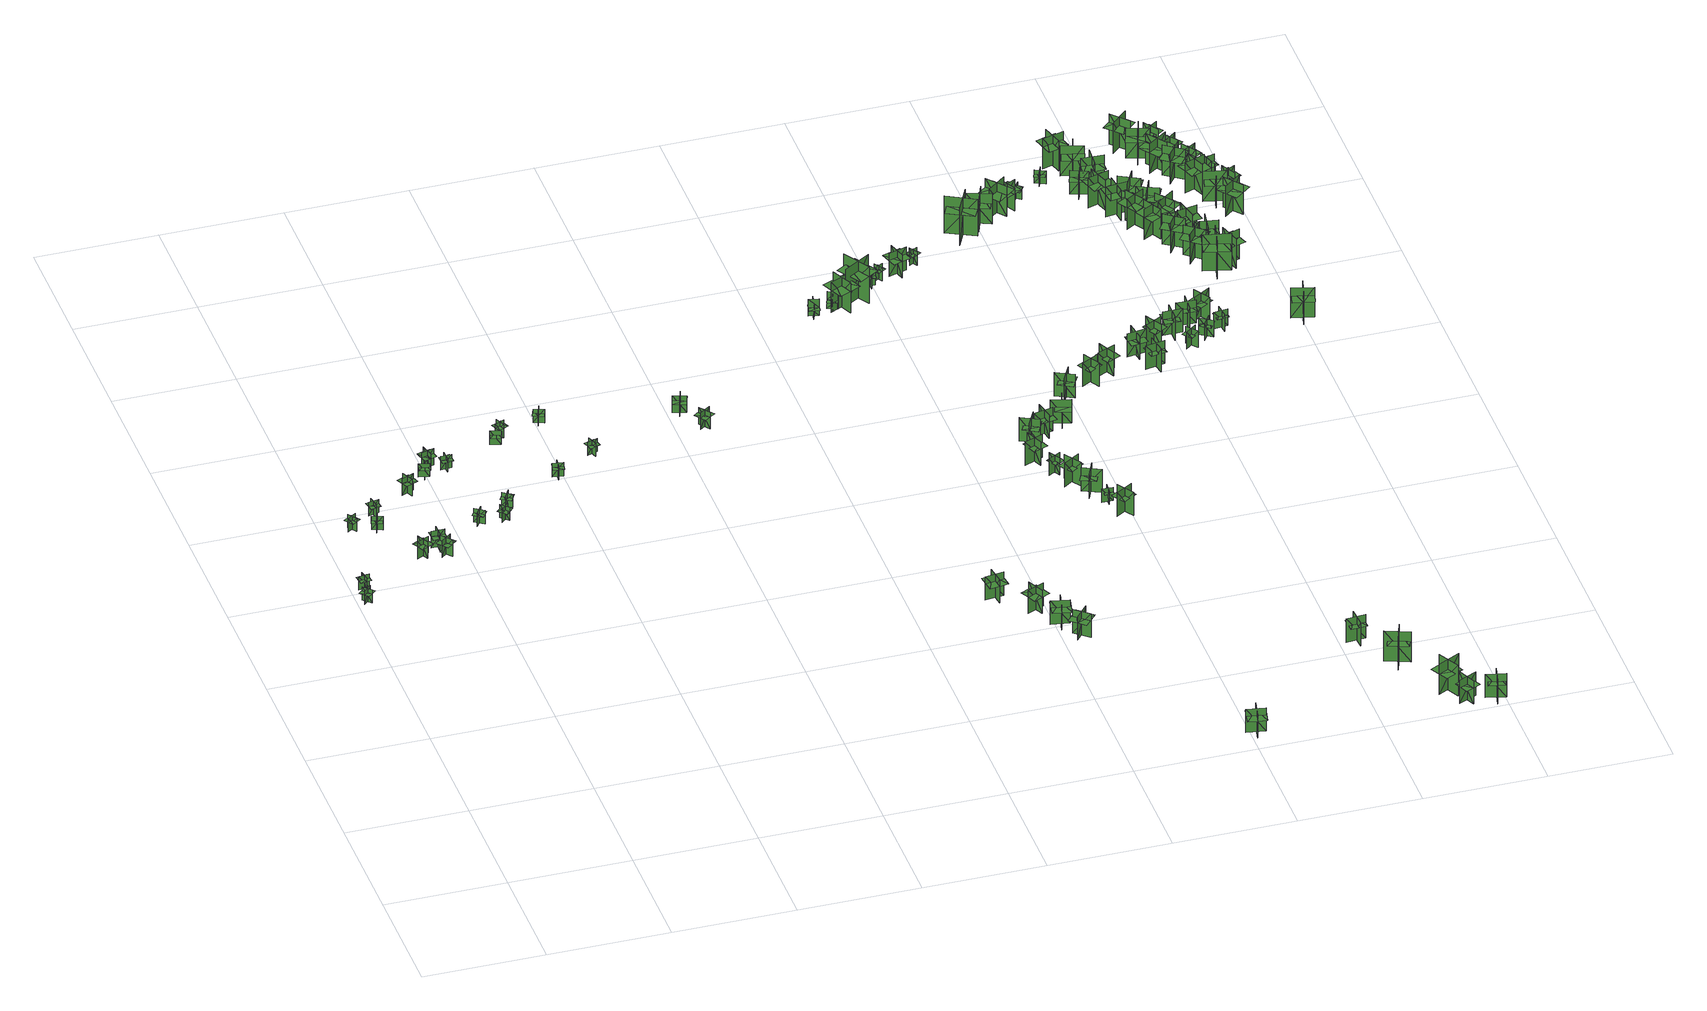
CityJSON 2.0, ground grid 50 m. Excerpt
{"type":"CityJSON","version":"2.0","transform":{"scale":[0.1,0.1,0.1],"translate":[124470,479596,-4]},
"CityObjects":{
"tree1":{"type":"SolitaryVegetationObject","geometry":[{"type":"MultiSurface","lod":"1","boundaries":[[[0,1,2]],[[0,2,3]],[[4,5,6]],[[4,6,7]],[[8,9,10]],[[8,10,11]],[[8,11,12]],[[8,12,13]]]}]},
"tree2":{"type":"SolitaryVegetationObject","geometry":[{"type":"MultiSurface","lod":"1","boundaries":[[[14,15,16]],[[14,16,17]],[[18,19,20]],[[18,20,21]],[[22,23,24]],[[22,24,25]],[[22,25,26]],[[22,26,27]]]}]},
"tree3":{"type":"SolitaryVegetationObject","geometry":[{"type":"MultiSurface","lod":"1","boundaries":[[[28,29,30]],[[28,30,31]],[[32,33,34]],[[32,34,35]],[[36,37,38]],[[36,38,39]],[[36,39,40]],[[36,40,41]]]}]},
"tree4":{"type":"SolitaryVegetationObject","geometry":[{"type":"MultiSurface","lod":"1","boundaries":[[[42,43,44]],[[42,44,45]],[[46,47,48]],[[46,48,49]],[[50,51,52]],[[50,52,53]],[[50,53,54]],[[50,54,55]]]}]},
"tree5":{"type":"SolitaryVegetationObject","geometry":[{"type":"MultiSurface","lod":"1","boundaries":[[[56,57,58]],[[56,58,59]],[[60,61,62]],[[60,62,63]],[[64,65,66]],[[64,66,67]],[[64,67,68]],[[64,68,69]]]}]},
"tree6":{"type":"SolitaryVegetationObject","geometry":[{"type":"MultiSurface","lod":"1","boundaries":[[[70,71,72]],[[70,72,73]],[[74,75,76]],[[74,76,77]],[[78,79,80]],[[78,80,81]],[[78,81,82]],[[78,82,83]]]}]},
"tree7":{"type":"SolitaryVegetationObject","geometry":[{"type":"MultiSurface","lod":"1","boundaries":[[[84,85,86]],[[84,86,87]],[[88,89,90]],[[88,90,91]],[[92,93,94]],[[92,94,95]],[[92,95,96]],[[92,96,97]]]}]},
"tree8":{"type":"SolitaryVegetationObject","geometry":[{"type":"MultiSurface","lod":"1","boundaries":[[[98,99,100]],[[98,100,101]],[[102,103,104]],[[102,104,105]],[[106,107,108]],[[106,108,109]],[[106,109,110]],[[106,110,111]]]}]},
"tree9":{"type":"SolitaryVegetationObject","geometry":[{"type":"MultiSurface","lod":"1","boundaries":[[[112,113,114]],[[112,114,115]],[[116,117,118]],[[116,118,119]],[[120,121,122]],[[120,122,123]],[[120,123,124]],[[120,124,125]]]}]},
"tree10":{"type":"SolitaryVegetationObject","geometry":[{"type":"MultiSurface","lod":"1","boundaries":[[[126,127,128]],[[126,128,129]],[[130,131,132]],[[130,132,133]],[[134,135,136]],[[134,136,137]],[[134,137,138]],[[134,138,139]]]}]},
"tree11":{"type":"SolitaryVegetationObject","geometry":[{"type":"MultiSurface","lod":"1","boundaries":[[[140,141,142]],[[140,142,143]],[[144,145,146]],[[144,146,147]],[[148,149,150]],[[148,150,151]],[[148,151,152]],[[148,152,153]]]}]},
"tree12":{"type":"SolitaryVegetationObject","geometry":[{"type":"MultiSurface","lod":"1","boundaries":[[[154,155,156]],[[154,156,157]],[[158,159,160]],[[158,160,161]],[[162,163,164]],[[162,164,165]],[[162,165,166]],[[162,166,167]]]}]},
"tree13":{"type":"SolitaryVegetationObject","geometry":[{"type":"MultiSurface","lod":"1","boundaries":[[[168,169,170]],[[168,170,171]],[[172,173,174]],[[172,174,175]],[[176,177,178]],[[176,178,179]],[[176,179,180]],[[176,180,181]]]}]},
"tree14":{"type":"SolitaryVegetationObject","geometry":[{"type":"MultiSurface","lod":"1","boundaries":[[[182,183,184]],[[182,184,185]],[[186,187,188]],[[186,188,189]],[[190,191,192]],[[190,192,193]],[[190,193,194]],[[190,194,195]]]}]},
"tree15":{"type":"SolitaryVegetationObject","geometry":[{"type":"MultiSurface","lod":"1","boundaries":[[[196,197,198]],[[196,198,199]],[[200,201,202]],[[200,202,203]],[[204,205,206]],[[204,206,207]],[[204,207,208]],[[204,208,209]]]}]},
"tree16":{"type":"SolitaryVegetationObject","geometry":[{"type":"MultiSurface","lod":"1","boundaries":[[[210,211,212]],[[210,212,213]],[[214,215,216]],[[214,216,217]],[[218,219,220]],[[218,220,221]],[[218,221,222]],[[218,222,223]]]}]},
"tree17":{"type":"SolitaryVegetationObject","geometry":[{"type":"MultiSurface","lod":"1","boundaries":[[[224,225,226]],[[224,226,227]],[[228,229,230]],[[228,230,231]],[[232,233,234]],[[232,234,235]],[[232,235,236]],[[232,236,237]]]}]},
"tree18":{"type":"SolitaryVegetationObject","geometry":[{"type":"MultiSurface","lod":"1","boundaries":[[[238,239,240]],[[238,240,241]],[[242,243,244]],[[242,244,245]],[[246,247,248]],[[246,248,249]],[[246,249,250]],[[246,250,251]]]}]},
"tree19":{"type":"SolitaryVegetationObject","geometry":[{"type":"MultiSurface","lod":"1","boundaries":[[[252,253,254]],[[252,254,255]],[[256,257,258]],[[256,258,259]],[[260,261,262]],[[260,262,263]],[[260,263,264]],[[260,264,265]]]}]},
"tree20":{"type":"SolitaryVegetationObject","geometry":[{"type":"MultiSurface","lod":"1","boundaries":[[[266,267,268]],[[266,268,269]],[[270,271,272]],[[270,272,273]],[[274,275,276]],[[274,276,277]],[[274,277,278]],[[274,278,279]]]}]},
"tree21":{"type":"SolitaryVegetationObject","geometry":[{"type":"MultiSurface","lod":"1","boundaries":[[[280,281,282]],[[280,282,283]],[[284,285,286]],[[284,286,287]],[[288,289,290]],[[288,290,291]],[[288,291,292]],[[288,292,293]]]}]},
"tree22":{"type":"SolitaryVegetationObject","geometry":[{"type":"MultiSurface","lod":"1","boundaries":[[[294,295,296]],[[294,296,297]],[[298,299,300]],[[298,300,301]],[[302,303,304]],[[302,304,305]],[[302,305,306]],[[302,306,307]]]}]},
"tree23":{"type":"SolitaryVegetationObject","geometry":[{"type":"MultiSurface","lod":"1","boundaries":[[[308,309,310]],[[308,310,311]],[[312,313,314]],[[312,314,315]],[[316,317,318]],[[316,318,319]],[[316,319,320]],[[316,320,321]]]}]},
"tree24":{"type":"SolitaryVegetationObject","geometry":[{"type":"MultiSurface","lod":"1","boundaries":[[[322,323,324]],[[322,324,325]],[[326,327,328]],[[326,328,329]],[[330,331,332]],[[330,332,333]],[[330,333,334]],[[330,334,335]]]}]},
"tree25":{"type":"SolitaryVegetationObject","geometry":[{"type":"MultiSurface","lod":"1","boundaries":[[[336,337,338]],[[336,338,339]],[[340,341,342]],[[340,342,343]],[[344,345,346]],[[344,346,347]],[[344,347,348]],[[344,348,349]]]}]},
"tree26":{"type":"SolitaryVegetationObject","geometry":[{"type":"MultiSurface","lod":"1","boundaries":[[[350,351,352]],[[350,352,353]],[[354,355,356]],[[354,356,357]],[[358,359,360]],[[358,360,361]],[[358,361,362]],[[358,362,363]]]}]},
"tree27":{"type":"SolitaryVegetationObject","geometry":[{"type":"MultiSurface","lod":"1","boundaries":[[[364,365,366]],[[364,366,367]],[[368,369,370]],[[368,370,371]],[[372,373,374]],[[372,374,375]],[[372,375,376]],[[372,376,377]]]}]},
"tree28":{"type":"SolitaryVegetationObject","geometry":[{"type":"MultiSurface","lod":"1","boundaries":[[[378,379,380]],[[378,380,381]],[[382,383,384]],[[382,384,385]],[[386,387,383]],[[386,383,382]],[[388,389,379]],[[388,379,378]],[[378,379,390]],[[378,390,391]],[[378,392,393]],[[378,393,379]]]}]},
"tree29":{"type":"SolitaryVegetationObject","geometry":[{"type":"MultiSurface","lod":"1","boundaries":[[[394,395,396]],[[394,396,397]],[[398,399,400]],[[398,400,401]],[[402,403,399]],[[402,399,398]],[[404,405,395]],[[404,395,394]],[[394,395,406]],[[394,406,407]],[[394,408,409]],[[394,409,395]]]}]},
"tree30":{"type":"SolitaryVegetationObject","geometry":[{"type":"MultiSurface","lod":"1","boundaries":[[[410,411,412]],[[410,412,413]],[[414,415,416]],[[414,416,417]],[[418,419,420]],[[418,420,421]],[[418,421,422]],[[418,422,423]]]}]},
"tree31":{"type":"SolitaryVegetationObject","geometry":[{"type":"MultiSurface","lod":"1","boundaries":[[[424,425,426]],[[424,426,427]],[[428,429,430]],[[428,430,431]],[[432,433,434]],[[432,434,435]],[[432,435,436]],[[432,436,437]]]}]},
"tree32":{"type":"SolitaryVegetationObject","geometry":[{"type":"MultiSurface","lod":"1","boundaries":[[[438,439,440]],[[438,440,441]],[[442,443,444]],[[442,444,445]],[[446,447,448]],[[446,448,449]],[[446,449,450]],[[446,450,451]]]}]},
"tree33":{"type":"SolitaryVegetationObject","geometry":[{"type":"MultiSurface","lod":"1","boundaries":[[[452,453,454]],[[452,454,455]],[[456,457,458]],[[456,458,459]],[[460,461,462]],[[460,462,463]],[[460,463,464]],[[460,464,465]]]}]},
"tree34":{"type":"SolitaryVegetationObject","geometry":[{"type":"MultiSurface","lod":"1","boundaries":[[[466,467,468]],[[466,468,469]],[[470,471,472]],[[470,472,473]],[[474,475,476]],[[474,476,477]],[[474,478,479]],[[474,479,475]]]}]},
"tree35":{"type":"SolitaryVegetationObject","geometry":[{"type":"MultiSurface","lod":"1","boundaries":[[[480,481,482]],[[480,482,483]],[[484,485,486]],[[484,486,487]],[[488,489,490]],[[488,490,491]],[[488,491,492]],[[488,492,493]]]}]},
"tree36":{"type":"SolitaryVegetationObject","geometry":[{"type":"MultiSurface","lod":"1","boundaries":[[[494,495,496]],[[494,496,497]],[[498,499,500]],[[498,500,501]],[[502,503,504]],[[502,504,505]],[[502,505,506]],[[502,506,507]]]}]},
"tree37":{"type":"SolitaryVegetationObject","geometry":[{"type":"MultiSurface","lod":"1","boundaries":[[[508,509,510]],[[508,510,511]],[[512,513,514]],[[512,514,515]],[[516,517,518]],[[516,518,519]],[[516,519,520]],[[516,520,521]]]}]},
"tree38":{"type":"SolitaryVegetationObject","geometry":[{"type":"MultiSurface","lod":"1","boundaries":[[[522,523,524]],[[522,524,525]],[[526,527,528]],[[526,528,529]],[[530,531,532]],[[530,532,533]],[[530,533,534]],[[530,534,535]]]}]},
"tree39":{"type":"SolitaryVegetationObject","geometry":[{"type":"MultiSurface","lod":"1","boundaries":[[[536,537,538]],[[536,538,539]],[[540,541,542]],[[540,542,543]],[[544,545,546]],[[544,546,547]],[[544,547,548]],[[544,548,549]]]}]},
"tree40":{"type":"SolitaryVegetationObject","geometry":[{"type":"MultiSurface","lod":"1","boundaries":[[[550,551,552]],[[550,552,553]],[[554,555,556]],[[554,556,557]],[[558,559,560]],[[558,560,561]],[[558,561,562]],[[558,562,563]]]}]},
"tree41":{"type":"SolitaryVegetationObject","geometry":[{"type":"MultiSurface","lod":"1","boundaries":[[[564,565,566]],[[564,566,567]],[[568,569,570]],[[568,570,571]],[[572,573,574]],[[572,574,575]],[[572,575,576]],[[572,576,577]]]}]},
"tree42":{"type":"SolitaryVegetationObject","geometry":[{"type":"MultiSurface","lod":"1","boundaries":[[[578,579,580]],[[578,580,581]],[[582,583,584]],[[582,584,585]],[[586,587,588]],[[586,588,589]],[[586,589,590]],[[586,590,591]]]}]},
"tree43":{"type":"SolitaryVegetationObject","geometry":[{"type":"MultiSurface","lod":"1","boundaries":[[[592,593,594]],[[592,594,595]],[[596,597,598]],[[596,598,599]],[[600,601,602]],[[600,602,603]],[[600,603,604]],[[600,604,605]]]}]},
"tree44":{"type":"SolitaryVegetationObject","geometry":[{"type":"MultiSurface","lod":"1","boundaries":[[[606,607,608]],[[606,608,609]],[[610,611,612]],[[610,612,613]],[[614,615,616]],[[614,616,617]],[[614,617,618]],[[614,618,619]]]}]},
"tree45":{"type":"SolitaryVegetationObject","geometry":[{"type":"MultiSurface","lod":"1","boundaries":[[[620,621,622]],[[620,622,623]],[[624,625,626]],[[624,626,627]],[[628,629,630]],[[628,630,631]],[[628,631,632]],[[628,632,633]]]}]},
"tree46":{"type":"SolitaryVegetationObject","geometry":[{"type":"MultiSurface","lod":"1","boundaries":[[[634,635,636]],[[634,636,637]],[[638,639,640]],[[638,640,641]],[[642,643,644]],[[642,644,645]],[[642,645,646]],[[642,646,647]]]}]},
"tree47":{"type":"SolitaryVegetationObject","geometry":[{"type":"MultiSurface","lod":"1","boundaries":[[[648,649,650]],[[648,650,651]],[[652,653,654]],[[652,654,655]],[[656,657,658]],[[656,658,659]],[[656,659,660]],[[656,660,661]]]}]},
"tree48":{"type":"SolitaryVegetationObject","geometry":[{"type":"MultiSurface","lod":"1","boundaries":[[[662,663,664]],[[662,664,665]],[[666,667,668]],[[666,668,669]],[[670,671,672]],[[670,672,673]],[[670,673,674]],[[670,674,675]]]}]},
"tree49":{"type":"SolitaryVegetationObject","geometry":[{"type":"MultiSurface","lod":"1","boundaries":[[[676,677,678]],[[676,678,679]],[[680,681,682]],[[680,682,683]],[[684,685,686]],[[684,686,687]],[[684,687,688]],[[684,688,689]]]}]},
"tree50":{"type":"SolitaryVegetationObject","geometry":[{"type":"MultiSurface","lod":"1","boundaries":[[[690,691,692]],[[690,692,693]],[[694,695,696]],[[694,696,697]],[[698,699,700]],[[698,700,701]],[[698,701,702]],[[698,702,703]]]}]},
"tree51":{"type":"SolitaryVegetationObject","geometry":[{"type":"MultiSurface","lod":"1","boundaries":[[[704,705,706]],[[704,706,707]],[[708,709,710]],[[708,710,711]],[[712,713,714]],[[712,714,715]],[[712,715,716]],[[712,716,717]]]}]},
"tree52":{"type":"SolitaryVegetationObject","geometry":[{"type":"MultiSurface","lod":"1","boundaries":[[[718,719,720]],[[718,720,721]],[[722,723,724]],[[722,724,725]],[[726,727,728]],[[726,728,729]],[[726,729,730]],[[726,730,731]]]}]},
"tree53":{"type":"SolitaryVegetationObject","geometry":[{"type":"MultiSurface","lod":"1","boundaries":[[[732,733,734]],[[732,734,735]],[[736,737,738]],[[736,738,739]],[[740,741,742]],[[740,742,743]],[[740,744,745]],[[740,745,741]]]}]},
"tree54":{"type":"SolitaryVegetationObject","geometry":[{"type":"MultiSurface","lod":"1","boundaries":[[[746,747,748]],[[746,748,749]],[[750,751,752]],[[750,752,753]],[[754,755,756]],[[754,756,757]],[[754,757,758]],[[754,758,759]]]}]},
"tree55":{"type":"SolitaryVegetationObject","geometry":[{"type":"MultiSurface","lod":"1","boundaries":[[[760,761,762]],[[760,762,763]],[[764,765,766]],[[764,766,767]],[[768,769,770]],[[768,770,771]],[[768,771,772]],[[768,772,773]]]}]},
"tree56":{"type":"SolitaryVegetationObject","geometry":[{"type":"MultiSurface","lod":"1","boundaries":[[[774,775,776]],[[774,776,777]],[[778,779,780]],[[778,780,781]],[[782,783,784]],[[782,784,785]],[[782,785,786]],[[782,786,787]]]}]},
"tree57":{"type":"SolitaryVegetationObject","geometry":[{"type":"MultiSurface","lod":"1","boundaries":[[[788,789,790]],[[788,790,791]],[[792,793,794]],[[792,794,795]],[[796,797,798]],[[796,798,799]],[[796,799,800]],[[796,800,801]]]}]},
"tree58":{"type":"SolitaryVegetationObject","geometry":[{"type":"MultiSurface","lod":"1","boundaries":[[[802,803,804]],[[802,804,805]],[[806,807,808]],[[806,808,809]],[[810,811,812]],[[810,812,813]],[[810,813,814]],[[810,814,815]]]}]},
"tree59":{"type":"SolitaryVegetationObject","geometry":[{"type":"MultiSurface","lod":"1","boundaries":[[[816,817,818]],[[816,818,819]],[[820,821,822]],[[820,822,823]],[[824,825,826]],[[824,826,827]],[[824,827,828]],[[824,828,829]]]}]},
"tree60":{"type":"SolitaryVegetationObject","geometry":[{"type":"MultiSurface","lod":"1","boundaries":[[[830,831,832]],[[830,832,833]],[[834,835,836]],[[834,836,837]],[[838,839,840]],[[838,840,841]],[[838,841,842]],[[838,842,843]]]}]},
"tree61":{"type":"SolitaryVegetationObject","geometry":[{"type":"MultiSurface","lod":"1","boundaries":[[[844,845,846]],[[844,846,847]],[[848,849,850]],[[848,850,851]],[[852,853,854]],[[852,854,855]],[[852,855,856]],[[852,856,857]]]}]},
"tree62":{"type":"SolitaryVegetationObject","geometry":[{"type":"MultiSurface","lod":"1","boundaries":[[[858,859,860]],[[858,860,861]],[[862,863,864]],[[862,864,865]],[[866,867,868]],[[866,868,869]],[[866,869,870]],[[866,870,871]]]}]},
"tree63":{"type":"SolitaryVegetationObject","geometry":[{"type":"MultiSurface","lod":"1","boundaries":[[[872,873,874]],[[872,874,875]],[[876,877,878]],[[876,878,879]],[[880,881,882]],[[880,882,883]],[[880,883,884]],[[880,884,885]]]}]},
"tree64":{"type":"SolitaryVegetationObject","geometry":[{"type":"MultiSurface","lod":"1","boundaries":[[[886,887,888]],[[886,888,889]],[[890,891,892]],[[890,892,893]],[[894,895,896]],[[894,896,897]],[[894,897,898]],[[894,898,899]]]}]},
"tree65":{"type":"SolitaryVegetationObject","geometry":[{"type":"MultiSurface","lod":"1","boundaries":[[[900,901,902]],[[900,902,903]],[[904,905,906]],[[904,906,907]],[[908,909,910]],[[908,910,911]],[[908,911,912]],[[908,912,913]]]}]},
"tree66":{"type":"SolitaryVegetationObject","geometry":[{"type":"MultiSurface","lod":"1","boundaries":[[[914,915,916]],[[914,916,917]],[[918,919,920]],[[918,920,921]],[[922,923,924]],[[922,924,925]],[[922,925,926]],[[922,926,927]]]}]},
"tree67":{"type":"SolitaryVegetationObject","geometry":[{"type":"MultiSurface","lod":"1","boundaries":[[[928,929,930]],[[928,930,931]],[[932,933,934]],[[932,934,935]],[[936,937,938]],[[936,938,939]],[[936,939,940]],[[936,940,941]]]}]},
"tree68":{"type":"SolitaryVegetationObject","geometry":[{"type":"MultiSurface","lod":"1","boundaries":[[[942,943,944]],[[942,944,945]],[[946,947,948]],[[946,948,949]],[[950,951,952]],[[950,952,953]],[[950,953,954]],[[950,954,955]]]}]},
"tree69":{"type":"SolitaryVegetationObject","geometry":[{"type":"MultiSurface","lod":"1","boundaries":[[[956,957,958]],[[956,958,959]],[[960,961,962]],[[960,962,963]],[[964,965,966]],[[964,966,967]],[[964,967,968]],[[964,968,969]]]}]},
"tree70":{"type":"SolitaryVegetationObject","geometry":[{"type":"MultiSurface","lod":"1","boundaries":[[[970,971,972]],[[970,972,973]],[[974,975,976]],[[974,976,977]],[[978,979,980]],[[978,980,981]],[[978,981,982]],[[978,982,983]]]}]},
"tree71":{"type":"SolitaryVegetationObject","geometry":[{"type":"MultiSurface","lod":"1","boundaries":[[[984,985,986]],[[984,986,987]],[[988,989,990]],[[988,990,991]],[[992,993,994]],[[992,994,995]],[[992,995,996]],[[992,996,997]]]}]},
"tree72":{"type":"SolitaryVegetationObject","geometry":[{"type":"MultiSurface","lod":"1","boundaries":[[[998,999,1000]],[[998,1000,1001]],[[1002,1003,1004]],[[1002,1004,1005]],[[1006,1007,1008]],[[1006,1008,1009]],[[1006,1009,1010]],[[1006,1010,1011]]]}]},
"tree73":{"type":"SolitaryVegetationObject","geometry":[{"type":"MultiSurface","lod":"1","boundaries":[[[1012,1013,1014]],[[1012,1014,1015]],[[1016,1017,1018]],[[1016,1018,1019]],[[1020,1021,1022]],[[1020,1022,1023]],[[1020,1023,1024]],[[1020,1024,1025]]]}]},
"tree74":{"type":"SolitaryVegetationObject","geometry":[{"type":"MultiSurface","lod":"1","boundaries":[[[1026,1027,1028]],[[1026,1028,1029]],[[1030,1031,1032]],[[1030,1032,1033]],[[1034,1035,1036]],[[1034,1036,1037]],[[1034,1037,1038]],[[1034,1038,1039]]]}]},
"tree75":{"type":"SolitaryVegetationObject","geometry":[{"type":"MultiSurface","lod":"1","boundaries":[[[1040,1041,1042]],[[1040,1042,1043]],[[1044,1045,1046]],[[1044,1046,1047]],[[1048,1049,1050]],[[1048,1050,1051]],[[1048,1051,1052]],[[1048,1052,1053]]]}]},
"tree76":{"type":"SolitaryVegetationObject","geometry":[{"type":"MultiSurface","lod":"1","boundaries":[[[1054,1055,1056]],[[1054,1056,1057]],[[1058,1059,1060]],[[1058,1060,1061]],[[1062,1063,1064]],[[1062,1064,1065]],[[1062,1065,1066]],[[1062,1066,1067]]]}]},
"tree77":{"type":"SolitaryVegetationObject","geometry":[{"type":"MultiSurface","lod":"1","boundaries":[[[1068,1069,1070]],[[1068,1070,1071]],[[1072,1073,1074]],[[1072,1074,1075]],[[1076,1077,1078]],[[1076,1078,1079]],[[1076,1079,1080]],[[1076,1080,1081]]]}]},
"tree78":{"type":"SolitaryVegetationObject","geometry":[{"type":"MultiSurface","lod":"1","boundaries":[[[1082,1083,1084]],[[1082,1084,1085]],[[1086,1087,1088]],[[1086,1088,1089]],[[1090,1091,1092]],[[1090,1092,1093]],[[1090,1093,1094]],[[1090,1094,1095]]]}]},
"tree79":{"type":"SolitaryVegetationObject","geometry":[{"type":"MultiSurface","lod":"1","boundaries":[[[1096,1097,1098]],[[1096,1098,1099]],[[1100,1101,1102]],[[1100,1102,1103]],[[1104,1105,1106]],[[1104,1106,1107]],[[1104,1107,1108]],[[1104,1108,1109]]]}]},
"tree80":{"type":"SolitaryVegetationObject","geometry":[{"type":"MultiSurface","lod":"1","boundaries":[[[1110,1111,1112]],[[1110,1112,1113]],[[1114,1115,1116]],[[1114,1116,1117]],[[1118,1119,1120]],[[1118,1120,1121]],[[1118,1121,1122]],[[1118,1122,1123]]]}]},
"tree81":{"type":"SolitaryVegetationObject","geometry":[{"type":"MultiSurface","lod":"1","boundaries":[[[1124,1125,1126]],[[1124,1126,1127]],[[1128,1129,1130]],[[1128,1130,1131]],[[1132,1133,1134]],[[1132,1134,1135]],[[1132,1135,1136]],[[1132,1136,1137]]]}]},
"tree82":{"type":"SolitaryVegetationObject","geometry":[{"type":"MultiSurface","lod":"1","boundaries":[[[1138,1139,1140]],[[1138,1140,1141]],[[1142,1143,1144]],[[1142,1144,1145]],[[1146,1147,1148]],[[1146,1148,1149]],[[1146,1149,1150]],[[1146,1150,1151]]]}]},
"tree83":{"type":"SolitaryVegetationObject","geometry":[{"type":"MultiSurface","lod":"1","boundaries":[[[1152,1153,1154]],[[1152,1154,1155]],[[1156,1157,1158]],[[1156,1158,1159]],[[1160,1161,1162]],[[1160,1162,1163]],[[1160,1163,1164]],[[1160,1164,1165]]]}]},
"tree84":{"type":"SolitaryVegetationObject","geometry":[{"type":"MultiSurface","lod":"1","boundaries":[[[1166,1167,1168]],[[1166,1168,1169]],[[1170,1171,1172]],[[1170,1172,1173]],[[1174,1175,1176]],[[1174,1176,1177]],[[1174,1177,1178]],[[1174,1178,1179]]]}]},
"tree85":{"type":"SolitaryVegetationObject","geometry":[{"type":"MultiSurface","lod":"1","boundaries":[[[1180,1181,1182]],[[1180,1182,1183]],[[1184,1185,1186]],[[1184,1186,1187]],[[1188,1189,1190]],[[1188,1190,1191]],[[1188,1191,1192]],[[1188,1192,1193]]]}]},
"tree86":{"type":"SolitaryVegetationObject","geometry":[{"type":"MultiSurface","lod":"1","boundaries":[[[1194,1195,1196]],[[1194,1196,1197]],[[1198,1199,1200]],[[1198,1200,1201]],[[1202,1203,1204]],[[1202,1204,1205]],[[1202,1205,1206]],[[1202,1206,1207]]]}]},
"tree87":{"type":"SolitaryVegetationObject","geometry":[{"type":"MultiSurface","lod":"1","boundaries":[[[1208,1209,1210]],[[1208,1210,1211]],[[1212,1213,1214]],[[1212,1214,1215]],[[1216,1217,1218]],[[1216,1218,1219]],[[1216,1219,1220]],[[1216,1220,1221]]]}]},
"tree88":{"type":"SolitaryVegetationObject","geometry":[{"type":"MultiSurface","lod":"1","boundaries":[[[1222,1223,1224]],[[1222,1224,1225]],[[1226,1227,1228]],[[1226,1228,1229]],[[1230,1231,1232]],[[1230,1232,1233]],[[1230,1233,1234]],[[1230,1234,1235]]]}]},
"tree89":{"type":"SolitaryVegetationObject","geometry":[{"type":"MultiSurface","lod":"1","boundaries":[[[1236,1237,1238]],[[1236,1238,1239]],[[1240,1241,1242]],[[1240,1242,1243]],[[1244,1245,1246]],[[1244,1246,1247]],[[1244,1247,1248]],[[1244,1248,1249]]]}]},
"tree90":{"type":"SolitaryVegetationObject","geometry":[{"type":"MultiSurface","lod":"1","boundaries":[[[1250,1251,1252]],[[1250,1252,1253]],[[1254,1255,1256]],[[1254,1256,1257]],[[1258,1259,1260]],[[1258,1260,1261]],[[1258,1261,1262]],[[1258,1262,1263]]]}]},
"tree91":{"type":"SolitaryVegetationObject","geometry":[{"type":"MultiSurface","lod":"1","boundaries":[[[1264,1265,1266]],[[1264,1266,1267]],[[1268,1269,1270]],[[1268,1270,1271]],[[1272,1273,1274]],[[1272,1274,1275]],[[1272,1275,1276]],[[1272,1276,1277]]]}]},
"tree92":{"type":"SolitaryVegetationObject","geometry":[{"type":"MultiSurface","lod":"1","boundaries":[[[1278,1279,1280]],[[1278,1280,1281]],[[1282,1283,1284]],[[1282,1284,1285]],[[1286,1287,1288]],[[1286,1288,1289]],[[1286,1289,1290]],[[1286,1290,1291]]]}]},
"tree93":{"type":"SolitaryVegetationObject","geometry":[{"type":"MultiSurface","lod":"1","boundaries":[[[1292,1293,1294]],[[1292,1294,1295]],[[1296,1297,1298]],[[1296,1298,1299]],[[1300,1301,1302]],[[1300,1302,1303]],[[1300,1303,1304]],[[1300,1304,1305]]]}]},
"tree94":{"type":"SolitaryVegetationObject","geometry":[{"type":"MultiSurface","lod":"1","boundaries":[[[1306,1307,1308]],[[1306,1308,1309]],[[1310,1311,1312]],[[1310,1312,1313]],[[1314,1315,1316]],[[1314,1316,1317]],[[1314,1317,1318]],[[1314,1318,1319]]]}]},
"tree95":{"type":"SolitaryVegetationObject","geometry":[{"type":"MultiSurface","lod":"1","boundaries":[[[1320,1321,1322]],[[1320,1322,1323]],[[1324,1325,1326]],[[1324,1326,1327]],[[1328,1329,1330]],[[1328,1330,1331]],[[1328,1331,1332]],[[1328,1332,1333]]]}]},
"tree96":{"type":"SolitaryVegetationObject","geometry":[{"type":"MultiSurface","lod":"1","boundaries":[[[1334,1335,1336]],[[1334,1336,1337]],[[1338,1339,1340]],[[1338,1340,1341]],[[1342,1343,1344]],[[1342,1344,1345]],[[1342,1345,1346]],[[1342,1346,1347]]]}]},
"tree97":{"type":"SolitaryVegetationObject","geometry":[{"type":"MultiSurface","lod":"1","boundaries":[[[1348,1349,1350]],[[1348,1350,1351]],[[1352,1353,1354]],[[1352,1354,1355]],[[1356,1357,1358]],[[1356,1358,1359]],[[1356,1359,1360]],[[1356,1360,1361]]]}]}
},
"vertices":[
[24,1923,7],[56,1953,7],[56,1953,68],[24,1923,68],[53,1922,7],[23,1954,7],[23,1954,68],[53,1922,68],[53,1922,51],[70,1937,51],[39,1969,51],[23,1954,51],[7,1939,51],[37,1907,51],
[56,2004,6],[50,2047,6],[50,2047,68],[56,2004,68],[74,2027,6],[30,2021,6],[30,2021,68],[74,2027,68],[74,2027,51],[71,2049,51],[27,2043,51],[30,2021,51],[33,1999,51],[77,2005,51],
[141,2424,8],[105,2398,8],[105,2398,69],[141,2424,69],[112,2429,8],[138,2393,8],[138,2393,69],[112,2429,69],[112,2429,52],[94,2416,52],[120,2380,52],[138,2393,52],[156,2406,52],[130,2442,52],
[196,2390,6],[238,2376,6],[238,2376,67],[196,2390,67],[209,2364,6],[223,2405,6],[223,2405,67],[209,2364,67],[209,2364,50],[230,2356,50],[244,2398,50],[223,2405,50],[202,2413,50],[188,2371,50],
[228,2504,7],[236,2461,7],[236,2461,68],[228,2504,68],[212,2480,7],[255,2488,7],[255,2488,68],[212,2480,68],[212,2480,51],[216,2458,51],[259,2466,51],[255,2488,51],[251,2510,51],[207,2502,51],
[344,2142,7],[319,2191,7],[319,2191,84],[344,2142,84],[356,2177,7],[307,2152,7],[307,2152,84],[356,2177,84],[356,2177,63],[343,2201,63],[294,2176,63],[307,2152,63],[319,2127,63],[368,2152,63],
[402,2168,8],[437,2125,8],[437,2125,85],[402,2168,85],[398,2131,8],[441,2166,8],[441,2166,85],[398,2131,85],[398,2131,63],[416,2110,63],[458,2145,63],[441,2166,63],[423,2188,63],[380,2153,63],
[402,2231,7],[403,2176,7],[403,2176,84],[402,2231,84],[376,2205,7],[431,2206,7],[431,2206,84],[376,2205,84],[376,2205,62],[376,2177,62],[432,2178,62],[431,2206,62],[431,2234,62],[375,2233,62],
[387,2603,9],[409,2552,9],[409,2552,86],[387,2603,86],[373,2569,9],[424,2591,9],[424,2591,86],[373,2569,86],[373,2569,64],[384,2544,64],[435,2565,64],[424,2591,64],[413,2616,64],[362,2595,64],
[511,2656,10],[468,2666,10],[468,2666,71],[511,2656,71],[496,2681,10],[486,2638,10],[486,2638,71],[496,2681,71],[496,2681,54],[475,2686,54],[464,2643,54],[486,2638,54],[507,2633,54],[518,2676,54],
[611,2322,11],[586,2285,11],[586,2285,73],[611,2322,73],[582,2317,11],[619,2292,11],[619,2292,73],[582,2317,73],[582,2317,55],[570,2298,55],[606,2274,55],[619,2292,55],[631,2310,55],[594,2335,55],
[496,2715,7],[550,2729,7],[550,2729,84],[496,2715,84],[528,2696,7],[514,2750,7],[514,2750,84],[528,2696,84],[528,2696,62],[554,2703,62],[541,2756,62],[514,2750,62],[487,2743,62],[501,2689,62],
[716,2285,10],[685,2316,10],[685,2316,71],[716,2285,71],[716,2314,10],[685,2283,10],[685,2283,71],[716,2314,71],[716,2314,54],[701,2330,54],[669,2298,54],[685,2283,54],[701,2267,54],[732,2298,54],
[583,2708,9],[586,2664,9],[586,2664,71],[583,2708,71],[564,2686,9],[608,2689,9],[608,2689,71],[564,2686,71],[564,2686,54],[565,2664,54],[610,2667,54],[608,2689,54],[606,2712,54],[562,2708,54],
[716,2392,7],[754,2369,7],[754,2369,69],[716,2392,69],[724,2363,7],[746,2401,7],[746,2401,69],[724,2363,69],[724,2363,52],[743,2352,52],[765,2390,52],[746,2401,52],[727,2412,52],[704,2374,52],
[835,2779,9],[793,2792,9],[793,2792,71],[835,2779,71],[822,2805,9],[809,2763,9],[809,2763,71],[822,2805,71],[822,2805,54],[800,2812,54],[787,2770,54],[809,2763,54],[830,2757,54],[843,2799,54],
[866,2849,8],[826,2831,8],[826,2831,70],[866,2849,70],[839,2859,8],[857,2819,8],[857,2819,70],[839,2859,70],[839,2859,53],[818,2850,53],[836,2810,53],[857,2819,53],[877,2828,53],[859,2868,53],
[980,2531,11],[973,2487,11],[973,2487,73],[980,2531,73],[956,2514,11],[1000,2507,11],[1000,2507,73],[956,2514,73],[956,2514,56],[952,2492,56],[996,2485,56],[1000,2507,56],[1003,2528,56],[960,2536,56],
[993,2881,10],[1034,2865,10],[1034,2865,72],[993,2881,72],[1005,2854,10],[1020,2895,10],[1020,2895,72],[1005,2854,72],[1005,2854,55],[1026,2846,55],[1041,2888,55],[1020,2895,55],[1000,2903,55],[984,2862,55],
[1141,2639,8],[1155,2597,8],[1155,2597,69],[1141,2639,69],[1128,2613,8],[1170,2627,8],[1170,2627,69],[1128,2613,69],[1128,2613,52],[1134,2592,52],[1177,2606,52],[1170,2627,52],[1163,2648,52],[1121,2634,52],
[1540,2754,10],[1558,2806,10],[1558,2806,87],[1540,2754,87],[1573,2770,10],[1521,2788,10],[1521,2788,87],[1573,2770,87],[1573,2770,66],[1583,2796,66],[1530,2814,66],[1521,2788,66],[1512,2762,66],[1564,2743,66],
[1590,2648,9],[1635,2680,9],[1635,2680,86],[1590,2648,86],[1627,2642,9],[1594,2686,9],[1594,2686,86],[1627,2642,86],[1627,2642,64],[1649,2658,64],[1616,2703,64],[1594,2686,64],[1572,2670,64],[1604,2625,64],
[2368,1250,13],[2291,1240,13],[2291,1240,121],[2368,1250,121],[2328,1282,13],[2338,1205,13],[2338,1205,121],[2328,1282,121],[2328,1282,91],[2289,1277,91],[2299,1200,91],[2338,1205,91],[2376,1210,91],[2366,1287,91],
[2474,1095,10],[2442,1165,10],[2442,1165,117],[2474,1095,117],[2492,1143,10],[2422,1111,10],[2422,1111,117],[2492,1143,117],[2492,1143,87],[2476,1178,87],[2406,1146,87],[2422,1111,87],[2438,1075,87],[2508,1108,87],
[2560,1011,4],[2484,1026,4],[2484,1026,112],[2560,1011,112],[2532,1054,4],[2516,978,4],[2516,978,112],[2532,1054,112],[2532,1054,82],[2494,1062,82],[2479,986,82],[2516,978,82],[2554,970,82],[2570,1046,82],
[2549,946,5],[2608,896,5],[2608,896,113],[2549,946,113],[2553,895,5],[2603,954,5],[2603,954,113],[2553,895,113],[2553,895,83],[2582,870,83],[2633,928,83],[2603,954,83],[2574,979,83],[2523,920,83],
[3060,103,6],[2984,117,6],[2984,117,114],[3060,103,114],[3031,145,6],[3017,69,6],[3017,69,114],[3031,145,114],[3031,145,83],[2993,152,83],[2979,76,83],[3017,69,83],[3055,62,83],[3069,138,83],
[2247,3236,48],[2205,3244,48],[2201,3222,48],[2243,3214,48],[2223,3219,48],[2231,3261,48],[2228,3261,87],[2220,3219,87],[2220,3219,9],[2228,3261,9],[2247,3238,9],[2205,3246,9],[2205,3244,87],[2247,3236,87],[2251,3257,48],[2209,3265,48],
[2289,3273,50],[2328,3257,50],[2337,3277,50],[2298,3293,50],[2316,3285,50],[2300,3245,50],[2302,3244,89],[2318,3284,89],[2318,3284,11],[2302,3244,11],[2288,3271,11],[2328,3255,11],[2328,3257,89],[2289,3273,89],[2281,3253,50],[2320,3237,50],
[2387,3285,10],[2296,3243,10],[2296,3243,149],[2387,3285,149],[2325,3308,10],[2366,3218,10],[2366,3218,149],[2325,3308,149],[2325,3308,110],[2279,3288,110],[2321,3197,110],[2366,3218,110],[2411,3239,110],[2370,3329,110],
[2757,2031,13],[2728,2107,13],[2728,2107,122],[2757,2031,122],[2778,2079,13],[2778,2079,122],[2702,2050,122],[2702,2050,13],[2778,2079,87],[2766,2111,87],[2705,2087,87],[2717,2056,87],[2729,2024,87],[2790,2047,87],
[2808,1947,16],[2780,1997,16],[2780,1997,93],[2808,1947,93],[2818,1983,16],[2818,1983,93],[2768,1954,93],[2768,1954,16],[2818,1983,69],[2806,2004,69],[2766,1981,69],[2778,1960,69],[2790,1939,69],[2830,1961,69],
[2870,1911,16],[2802,1865,16],[2802,1865,125],[2870,1911,125],[2818,1921,16],[2818,1921,125],[2864,1853,125],[2864,1853,16],[2818,1921,91],[2790,1902,91],[2827,1848,91],[2855,1867,91],[2883,1886,91],[2847,1940,91],
[2385,3367,8],[2453,3257,8],[2453,3257,180],[2385,3367,180],[2362,3267,8],[2472,3336,8],[2472,3336,180],[2362,3267,180],[2391,3358,136],[2453,3257,136],[2497,3284,136],[2434,3385,136],[2347,3331,136],[2410,3230,136],
[2902,1838,16],[2868,1764,16],[2868,1764,125],[2902,1838,125],[2853,1820,16],[2853,1820,125],[2927,1786,125],[2927,1786,16],[2853,1820,90],[2839,1789,90],[2898,1762,90],[2912,1792,90],[2926,1823,90],[2867,1850,90],
[2753,2163,10],[2790,2235,10],[2790,2235,119],[2753,2163,119],[2802,2179,10],[2802,2179,119],[2730,2216,119],[2730,2216,10],[2802,2179,85],[2818,2210,85],[2760,2239,85],[2744,2208,85],[2729,2178,85],[2787,2149,85],
[2930,1702,16],[2933,1748,16],[2933,1748,78],[2930,1702,78],[2952,1722,16],[2952,1722,78],[2906,1725,78],[2906,1725,16],[2952,1722,59],[2953,1741,59],[2916,1743,59],[2915,1724,59],[2914,1705,59],[2951,1702,59],
[3005,1666,13],[2937,1622,13],[2937,1622,122],[3005,1666,122],[2954,1677,13],[2954,1677,122],[2998,1608,122],[2998,1608,13],[2954,1677,87],[2926,1658,87],[2961,1604,87],[2989,1622,87],[3018,1640,87],[2983,1695,87],
[2494,3395,4],[2492,3354,4],[2492,3354,66],[2494,3395,66],[2472,3375,4],[2513,3373,4],[2513,3373,66],[2472,3375,66],[2472,3375,50],[2471,3356,50],[2512,3353,50],[2513,3373,50],[2514,3392,50],[2473,3395,50],
[2842,2197,11],[2827,2277,11],[2827,2277,119],[2842,2197,119],[2871,2240,11],[2871,2240,119],[2791,2225,119],[2791,2225,11],[2871,2240,85],[2865,2273,85],[2801,2261,85],[2807,2228,85],[2814,2194,85],[2878,2207,85],
[2554,3417,6],[2519,3396,6],[2519,3396,67],[2554,3417,67],[2525,3424,6],[2546,3389,6],[2546,3389,67],[2525,3424,67],[2525,3424,51],[2508,3414,51],[2529,3379,51],[2546,3389,51],[2563,3399,51],[2542,3434,51],
[2910,2244,11],[2931,2322,11],[2931,2322,120],[2910,2244,120],[2955,2270,11],[2955,2270,120],[2876,2291,120],[2876,2291,11],[2955,2270,86],[2964,2303,86],[2901,2319,86],[2892,2287,86],[2883,2254,86],[2946,2237,86],
[2577,3404,10],[2652,3426,10],[2652,3426,117],[2577,3404,117],[2623,3379,10],[2601,3453,10],[2601,3453,117],[2623,3379,117],[2623,3379,87],[2660,3390,87],[2638,3464,87],[2601,3453,87],[2563,3442,87],[2586,3368,87],
[2967,2405,12],[3005,2477,12],[3005,2477,121],[2967,2405,121],[3017,2421,12],[3017,2421,121],[2945,2459,121],[2945,2459,12],[3017,2421,87],[3033,2451,87],[2976,2481,87],[2960,2451,87],[2944,2421,87],[3001,2391,87],
[2702,3441,11],[2681,3477,11],[2681,3477,73],[2702,3441,73],[2709,3470,11],[2674,3450,11],[2674,3450,73],[2709,3470,73],[2709,3470,57],[2700,3487,57],[2664,3467,57],[2674,3450,57],[2683,3432,57],[2719,3453,57],
[3603,569,15],[3522,563,15],[3522,563,124],[3603,569,124],[3564,603,15],[3564,603,124],[3569,522,124],[3569,522,15],[3564,603,90],[3530,601,90],[3534,536,90],[3568,538,90],[3602,540,90],[3598,605,90],
[3722,366,15],[3623,401,15],[3623,401,155],[3722,366,155],[3693,427,15],[3693,427,155],[3658,328,155],[3658,328,15],[3693,427,111],[3652,441,111],[3624,362,111],[3665,348,111],[3706,333,111],[3734,412,111],
[3780,196,11],[3828,103,11],[3828,103,151],[3780,196,151],[3760,132,11],[3760,132,151],[3853,180,151],[3853,180,11],[3760,132,107],[3780,94,107],[3854,132,107],[3834,171,107],[3814,209,107],[3740,171,107],
[3136,2523,14],[3066,2482,14],[3066,2482,123],[3136,2523,123],[3086,2536,14],[3086,2536,123],[3126,2465,123],[3126,2465,14],[3086,2536,89],[3056,2519,89],[3089,2462,89],[3118,2479,89],[3148,2496,89],[3115,2553,89],
[3818,50,13],[3892,83,13],[3892,83,121],[3818,50,121],[3867,31,13],[3867,31,121],[3833,106,121],[3833,106,13],[3867,31,87],[3898,46,87],[3871,105,87],[3840,91,87],[3809,77,87],[3836,17,87],
[3199,2515,15],[3164,2588,15],[3164,2588,123],[3199,2515,123],[3216,2564,15],[3216,2564,123],[3142,2529,123],[3142,2529,15],[3216,2564,89],[3202,2595,89],[3143,2567,89],[3157,2536,89],[3172,2505,89],[3231,2533,89],
[4000,35,15],[3921,55,15],[3921,55,124],[4000,35,124],[3973,80,15],[3973,80,124],[3953,1,124],[3953,1,15],[3973,80,90],[3940,88,90],[3924,25,90],[3957,17,90],[3990,9,90],[4006,72,90],
[2865,3624,6],[2981,3566,6],[2981,3566,178],[2865,3624,178],[2898,3527,6],[2956,3643,6],[2956,3643,178],[2898,3527,178],[2875,3619,133],[2981,3566,133],[3004,3612,133],[2897,3665,133],[2852,3573,133],[2958,3520,133],
[3057,3622,10],[2960,3660,10],[2960,3660,149],[3057,3622,149],[3030,3684,10],[3030,3684,149],[2992,3586,149],[2992,3586,10],[3030,3684,105],[2989,3699,105],[2959,3621,105],[3000,3606,105],[3040,3590,105],[3071,3668,105],
[3285,2621,13],[3366,2632,13],[3366,2632,121],[3285,2621,121],[3327,2590,13],[3327,2590,121],[3316,2670,121],[3316,2670,13],[3327,2590,87],[3361,2594,87],[3352,2659,87],[3318,2654,87],[3285,2650,87],[3293,2585,87],
[3411,2542,9],[3331,2528,9],[3331,2528,118],[3411,2542,118],[3368,2572,9],[3368,2572,118],[3382,2492,118],[3382,2492,9],[3368,2572,83],[3335,2566,83],[3346,2502,83],[3379,2508,83],[3413,2514,83],[3401,2578,83],
[3125,3653,10],[3063,3731,10],[3063,3731,148],[3125,3653,148],[3133,3719,10],[3055,3657,10],[3055,3657,148],[3133,3719,148],[3133,3719,109],[3101,3758,109],[3024,3695,109],[3055,3657,109],[3086,3618,109],[3164,3681,109],
[3428,2642,13],[3388,2713,13],[3388,2713,122],[3428,2642,122],[3442,2693,13],[3442,2693,122],[3371,2653,122],[3371,2653,13],[3442,2693,88],[3426,2722,88],[3369,2691,88],[3385,2661,88],[3402,2631,88],[3459,2663,88],
[3129,3746,10],[3164,3677,10],[3164,3677,117],[3129,3746,117],[3112,3697,10],[3181,3732,10],[3181,3732,117],[3112,3697,117],[3112,3697,87],[3130,3663,87],[3199,3698,87],[3181,3732,87],[3164,3767,87],[3095,3732,87],
[3495,2758,11],[3494,2676,11],[3494,2676,120],[3495,2758,120],[3458,2721,11],[3458,2721,120],[3539,2720,120],[3539,2720,11],[3458,2721,86],[3457,2687,86],[3522,2686,86],[3523,2720,86],[3523,2754,86],[3458,2755,86],
[3177,3769,9],[3213,3743,9],[3213,3743,70],[3177,3769,70],[3182,3740,9],[3207,3776,9],[3207,3776,70],[3182,3740,70],[3182,3740,53],[3200,3727,53],[3225,3763,53],[3207,3776,53],[3189,3789,53],[3164,3752,53],
[3564,2645,10],[3520,2608,10],[3520,2608,88],[3564,2645,88],[3527,2648,10],[3527,2648,88],[3565,2604,88],[3565,2604,10],[3527,2648,63],[3509,2633,63],[3538,2597,63],[3557,2613,63],[3576,2628,63],[3546,2664,63],
[3605,2760,12],[3524,2764,12],[3524,2764,120],[3605,2760,120],[3570,2798,12],[3570,2798,120],[3566,2717,120],[3566,2717,12],[3570,2798,86],[3536,2800,86],[3533,2735,86],[3567,2733,86],[3601,2732,86],[3604,2797,86],
[3641,2655,10],[3593,2688,10],[3593,2688,87],[3641,2655,87],[3634,2692,10],[3634,2692,87],[3602,2644,87],[3602,2644,10],[3634,2692,63],[3614,2705,63],[3588,2667,63],[3608,2653,63],[3628,2640,63],[3654,2678,63],
[3291,3833,9],[3332,3816,9],[3332,3816,70],[3291,3833,70],[3302,3806,9],[3319,3847,9],[3319,3847,70],[3302,3806,70],[3302,3806,53],[3322,3797,53],[3340,3838,53],[3319,3847,53],[3299,3855,53],[3282,3815,53],
[3616,2829,11],[3659,2760,11],[3659,2760,120],[3616,2829,120],[3604,2778,11],[3604,2778,120],[3673,2821,120],[3673,2821,11],[3604,2778,85],[3622,2749,85],[3677,2784,85],[3659,2813,85],[3641,2841,85],[3586,2807,85],
[3716,2711,10],[3658,2705,10],[3658,2705,88],[3716,2711,88],[3686,2735,10],[3686,2735,88],[3693,2677,88],[3693,2677,10],[3686,2735,63],[3662,2732,63],[3667,2686,63],[3691,2688,63],[3715,2691,63],[3711,2737,63],
[3447,3749,8],[3421,3682,8],[3421,3682,116],[3447,3749,116],[3400,3727,8],[3466,3701,8],[3466,3701,116],[3400,3727,116],[3400,3727,88],[3387,3695,88],[3454,3669,88],[3466,3701,88],[3479,3734,88],[3412,3759,88],
[3496,3583,9],[3468,3671,9],[3468,3671,148],[3496,3583,148],[3526,3643,9],[3438,3615,9],[3438,3615,148],[3526,3643,148],[3526,3643,112],[3513,3685,112],[3425,3657,112],[3438,3615,112],[3452,3573,112],[3540,3601,112],
[3439,3942,8],[3350,3916,8],[3350,3916,147],[3439,3942,147],[3380,3974,8],[3405,3885,8],[3405,3885,147],[3380,3974,147],[3380,3974,111],[3337,3961,111],[3363,3873,111],[3405,3885,111],[3448,3898,111],[3422,3986,111],
[3576,3548,11],[3484,3536,11],[3484,3536,150],[3576,3548,150],[3523,3589,11],[3534,3497,11],[3534,3497,150],[3523,3589,150],[3523,3589,114],[3479,3583,114],[3490,3492,114],[3534,3497,114],[3578,3503,114],[3567,3594,114],
[3400,3851,9],[3488,3825,9],[3488,3825,148],[3400,3851,148],[3432,3792,9],[3458,3881,9],[3458,3881,148],[3432,3792,148],[3432,3792,112],[3475,3780,112],[3501,3868,112],[3458,3881,112],[3416,3893,112],[3390,3805,112],
[3615,3485,9],[3538,3434,9],[3538,3434,149],[3615,3485,149],[3549,3498,9],[3599,3421,9],[3599,3421,149],[3549,3498,149],[3549,3498,112],[3512,3474,112],[3562,3397,112],[3599,3421,112],[3637,3445,112],[3586,3522,112],
[3542,3745,8],[3450,3751,8],[3450,3751,147],[3542,3745,147],[3497,3795,8],[3491,3703,8],[3491,3703,147],[3497,3795,147],[3497,3795,110],[3453,3798,110],[3447,3706,110],[3491,3703,110],[3536,3701,110],[3541,3793,110],
[3599,3418,9],[3642,3336,9],[3642,3336,148],[3599,3418,148],[3580,3353,9],[3661,3397,9],[3661,3397,148],[3580,3353,148],[3580,3353,112],[3601,3314,112],[3682,3358,112],[3661,3397,112],[3640,3436,112],[3559,3392,112],
[3638,3304,9],[3713,3251,9],[3713,3251,148],[3638,3304,148],[3650,3238,9],[3703,3313,9],[3703,3313,148],[3650,3238,148],[3650,3238,112],[3686,3212,112],[3739,3288,112],[3703,3313,112],[3667,3339,112],[3614,3263,112],
[3549,3596,8],[3630,3554,8],[3630,3554,147],[3549,3596,147],[3569,3532,8],[3612,3614,8],[3612,3614,147],[3569,3532,147],[3569,3532,110],[3609,3512,110],[3651,3594,110],[3612,3614,110],[3573,3634,110],[3530,3553,110],
[3692,3209,11],[3764,3151,11],[3764,3151,150],[3692,3209,150],[3699,3142,11],[3757,3214,11],[3757,3214,150],[3699,3142,150],[3699,3142,113],[3734,3115,113],[3792,3186,113],[3757,3214,113],[3723,3242,113],[3665,3170,113],
[3617,3446,10],[3653,3530,10],[3653,3530,149],[3617,3446,149],[3679,3471,10],[3595,3507,10],[3595,3507,149],[3679,3471,149],[3679,3471,113],[3697,3512,113],[3612,3548,113],[3595,3507,113],[3577,3467,113],[3662,3430,113],
[3719,3438,9],[3645,3382,9],[3645,3382,148],[3719,3438,148],[3652,3447,9],[3707,3373,9],[3707,3373,148],[3652,3447,148],[3652,3447,112],[3617,3420,112],[3672,3346,112],[3707,3373,112],[3743,3400,112],[3687,3473,112],
[3840,3064,6],[3730,3090,6],[3730,3090,176],[3840,3064,176],[3796,3134,6],[3771,3024,6],[3771,3024,176],[3796,3134,176],[3796,3134,132],[3744,3146,132],[3718,3037,132],[3771,3024,132],[3823,3012,132],[3849,3122,132],
[3745,3265,10],[3726,3356,10],[3726,3356,149],[3745,3265,149],[3781,3322,10],[3691,3303,10],[3691,3303,149],[3781,3322,149],[3781,3322,113],[3773,3365,113],[3682,3347,113],[3691,3303,113],[3700,3260,113],[3790,3278,113],
[3833,3206,6],[3742,3220,6],[3742,3220,145],[3833,3206,145],[3793,3260,6],[3779,3169,6],[3779,3169,145],[3793,3260,145],[3793,3260,109],[3749,3267,109],[3736,3176,109],[3779,3169,109],[3823,3162,109],[3837,3253,109],
[3859,3066,7],[3832,3154,7],[3832,3154,146],[3859,3066,146],[3890,3125,7],[3802,3098,7],[3802,3098,146],[3890,3125,146],[3890,3125,110],[3877,3168,110],[3789,3140,110],[3802,3098,110],[3815,3056,110],[3903,3083,110],
[3960,2689,10],[4049,2666,10],[4049,2666,149],[3960,2689,149],[3994,2631,10],[4017,2721,10],[4017,2721,149],[3994,2631,149],[3994,2631,113],[4037,2621,113],[4060,2710,113],[4017,2721,113],[3974,2732,113],[3951,2642,113],
[3704,3931,8],[3640,3998,8],[3640,3998,148],[3704,3931,148],[3705,3998,8],[3638,3935,8],[3638,3935,148],[3705,3998,148],[3705,3998,111],[3674,4030,111],[3607,3967,111],[3638,3935,111],[3669,3903,111],[3735,3966,111],
[3734,3922,7],[3704,3835,7],[3704,3835,146],[3734,3922,146],[3674,3893,7],[3761,3862,7],[3761,3862,146],[3674,3893,146],[3674,3893,110],[3659,3851,110],[3746,3820,110],[3761,3862,110],[3776,3903,110],[3689,3934,110],
[3730,3766,7],[3811,3824,7],[3811,3824,146],[3730,3766,146],[3796,3755,7],[3737,3835,7],[3737,3835,146],[3796,3755,146],[3796,3755,107],[3836,3784,107],[3778,3864,107],[3737,3835,107],[3697,3806,107],[3755,3726,107],
[3774,3743,8],[3849,3689,8],[3849,3689,147],[3774,3743,147],[3785,3677,8],[3840,3751,8],[3840,3751,147],[3785,3677,147],[3785,3677,111],[3820,3651,111],[3875,3725,111],[3840,3751,111],[3804,3778,111],[3749,3703,111],
[3880,3574,8],[3847,3660,8],[3847,3660,147],[3880,3574,147],[3907,3635,8],[3821,3603,8],[3821,3603,147],[3907,3635,147],[3907,3635,110],[3891,3677,110],[3805,3644,110],[3821,3603,110],[3837,3561,110],[3923,3594,110],
[3800,3883,13],[3759,3942,13],[3759,3942,121],[3800,3883,121],[3809,3935,13],[3750,3893,13],[3750,3893,121],[3809,3935,121],[3809,3935,93],[3789,3963,93],[3730,3922,93],[3750,3893,93],[3770,3865,93],[3829,3907,93],
[3870,3530,7],[3960,3509,7],[3960,3509,146],[3870,3530,146],[3906,3473,7],[3927,3563,7],[3927,3563,146],[3906,3473,146],[3906,3473,110],[3949,3463,110],[3970,3552,110],[3927,3563,110],[3884,3573,110],[3863,3483,110],
[3800,3802,10],[3856,3847,10],[3856,3847,118],[3800,3802,118],[3852,3796,10],[3807,3852,10],[3807,3852,118],[3852,3796,118],[3852,3796,90],[3879,3818,90],[3834,3874,90],[3807,3852,90],[3780,3831,90],[3825,3775,90],
[3924,3409,7],[3996,3466,7],[3996,3466,146],[3924,3409,146],[3991,3401,7],[3933,3473,7],[3933,3473,146],[3991,3401,146],[3991,3401,110],[4025,3429,110],[3968,3501,110],[3933,3473,110],[3899,3446,110],[3956,3374,110],
[3858,3768,11],[3896,3708,11],[3896,3708,120],[3858,3768,120],[3846,3717,11],[3907,3756,11],[3907,3756,120],[3846,3717,120],[3846,3717,91],[3865,3688,91],[3925,3726,91],[3907,3756,91],[3889,3785,91],[3828,3746,91],
[3957,3665,11],[3888,3644,11],[3888,3644,119],[3957,3665,119],[3911,3689,11],[3932,3620,11],[3932,3620,119],[3911,3689,119],[3911,3689,90],[3878,3679,90],[3899,3610,90],[3932,3620,90],[3965,3630,90],[3944,3699,90],
[3945,3539,10],[4009,3572,10],[4009,3572,118],[3945,3539,118],[3995,3523,10],[3963,3587,10],[3963,3587,118],[3995,3523,118],[3995,3523,90],[4026,3539,90],[3993,3603,90],[3963,3587,90],[3932,3572,90],[3964,3508,90]
]}
